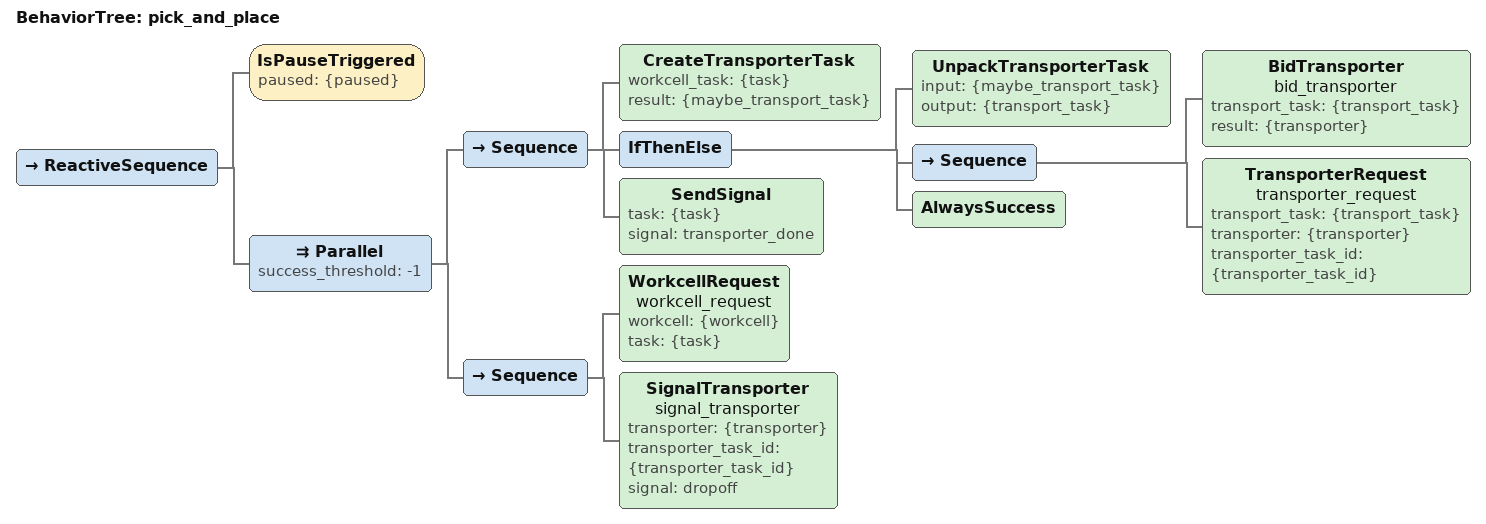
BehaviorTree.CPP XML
<root main_tree_to_execute="pick_and_place">
  <BehaviorTree ID="pick_and_place">
    <ReactiveSequence>
      <IsPauseTriggered paused="{paused}"/>
      <Parallel success_threshold="-1">
        <Sequence>
          <!-- Create transport task, return success but a nullopt if it's not necessary -->
          <CreateTransporterTask workcell_task="{task}" result="{maybe_transport_task}"/>
          <IfThenElse>
            <!-- Return SUCCESS and populate transport task if transportation is necessary, FAILURE if not necessary -->
            <UnpackTransporterTask input="{maybe_transport_task}" output="{transport_task}" />
            <Sequence>
              <BidTransporter name="bid_transporter" transport_task="{transport_task}" result="{transporter}"/>
              <TransporterRequest name="transporter_request" transport_task="{transport_task}" transporter="{transporter}" transporter_task_id="{transporter_task_id}"/>
            </Sequence>
            <AlwaysSuccess />
          </IfThenElse>
          <SendSignal task="{task}" signal="transporter_done"/>
        </Sequence>
        <Sequence>
          <WorkcellRequest name="workcell_request" workcell="{workcell}" task="{task}"/>
          <SignalTransporter name="signal_transporter" transporter="{transporter}" transporter_task_id="{transporter_task_id}" signal="dropoff"/>
        </Sequence>
      </Parallel>
    </ReactiveSequence>
  </BehaviorTree>
</root>
